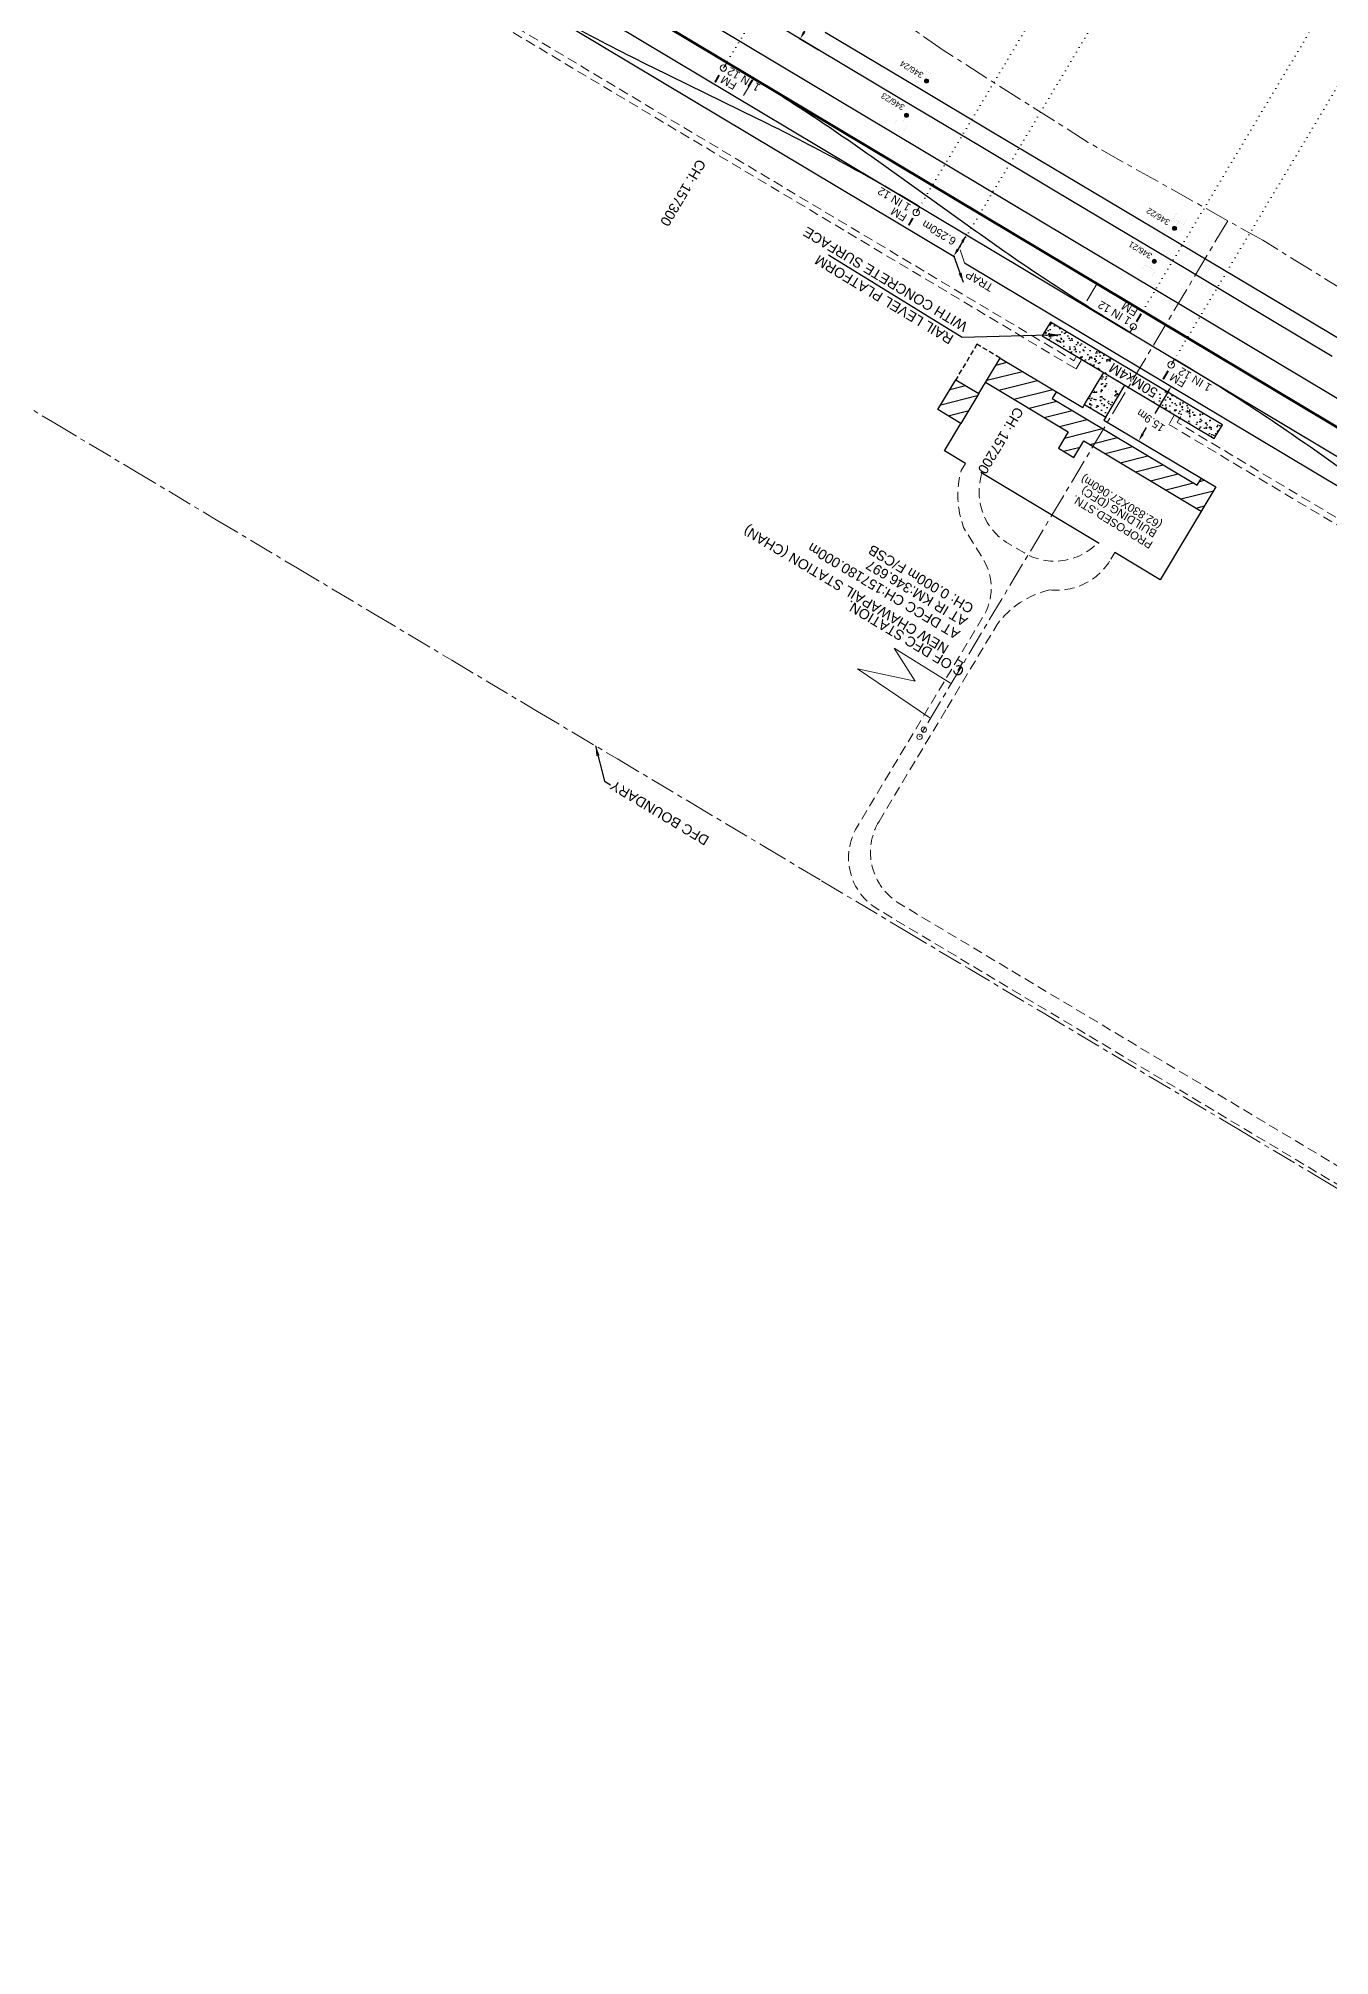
# Model space of a CAD drawing. Header units: metres. Extents: x 597821 to 610090, y 3402206 to 3407451.
# Drawn here: x 605227.2 to 605550.1, y 3404541.2 to 3405020.5 of the extents above; entities that cross this region are included whole.
import ezdxf
from ezdxf.enums import TextEntityAlignment as Align

# ---------------------------------------------------------------- set-up
doc = ezdxf.new("R2010")
doc.units = ezdxf.units.M
doc.header["$MEASUREMENT"] = 0
for name, pattern in [('CENTER', [2, 1.25, -0.25, 0.25, -0.25]), ('DASHED', [0.75, 0.5, -0.25]), ('DASHED2', [0.375, 0.25, -0.125]), ('DOT', [0.25, 0, -0.25])]:
    doc.linetypes.add(name, pattern=pattern)
doc.layers.get('Defpoints').update_dxf_attribs({"color": 5})
for name, color, linetype, lineweight in [('DFCC BOUNDARY', 6, 'CENTER', 0), ('Existing IR Track', 143, 'Continuous', 0), ("NEW CHAWAPAIL STN. SRJ's", 10, 'Continuous', 0), ('OHE MAST', 7, 'Continuous', 0), ('Proposed Chainage', 10, 'Continuous', 0), ('PROPOSED DFCC TRACK', 1, 'Continuous', 0), ('Text1', 7, 'Continuous', 0)]:
    doc.layers.add(name, color=color, linetype=linetype, lineweight=lineweight)
doc.layers.add('Existing Railway Boundary', color=7, linetype='CENTER')
doc.layers.add('PROPOSED FEATURES', color=10, linetype='Continuous')
doc.styles.add('ARIAL', font='arial.ttf')
doc.styles.get("Standard").update_dxf_attribs({"font": 'arial.ttf'})
doc.styles.add('Style-Arial', font='arial.ttf')
doc.dimstyles.new('DIM', dxfattribs={"dimtxt": 2.5, "dimasz": 2.5, "dimexe": 0.18, "dimexo": 0.0625, "dimgap": 0.09, "dimtad": 0, "dimtih": 1, "dimtoh": 1, "dimdec": 3, "dimzin": 0, "dimdsep": 46, "dimtxsty": 'Standard', "dimcen": 0.09, "dimadec": 0, "dimazin": 0, "dimtfac": 1, "dimtdec": 3, "dimtofl": 0, "dimtmove": 0, "dimatfit": 3, "dimfxl": 1, "dimtolj": 1, "dimtzin": 0, "dimarcsym": 0})
doc.dimstyles.new('ISO-25', dxfattribs={"dimtxt": 2.5, "dimasz": 2.5, "dimexe": 1.25, "dimexo": 0.625, "dimtad": 1, "dimtxsty": 'Standard', "dimcen": 2.5, "dimadec": 0, "dimazin": 0, "dimtfac": 1, "dimtmove": 0, "dimatfit": 3, "dimfxl": 1, "dimarcsym": 0})
doc.dimstyles.get("Standard").update_dxf_attribs({"dimtxt": 0.18, "dimasz": 0.18, "dimexe": 0.18, "dimexo": 0.0625, "dimgap": 0.09, "dimtad": 0, "dimtih": 1, "dimtoh": 1, "dimdec": 4, "dimzin": 0, "dimdsep": 46, "dimtxsty": 'Standard', "dimcen": 0.09, "dimadec": 0, "dimazin": 0, "dimtfac": 1, "dimtdec": 4, "dimtofl": 0, "dimtmove": 0, "dimatfit": 3, "dimfxl": 1, "dimtolj": 1, "dimtzin": 0, "dimarcsym": 0})
doc.dimstyles.new('Standard for ex', dxfattribs={"dimtxt": 0.18, "dimasz": 0.18, "dimexe": 0.18, "dimexo": 0.0625, "dimgap": 0.09, "dimtad": 0, "dimtih": 1, "dimtoh": 1, "dimdec": 4, "dimzin": 0, "dimdsep": 46, "dimtxsty": 'Standard', "dimcen": 0.09, "dimadec": 0, "dimazin": 0, "dimtfac": 1, "dimtdec": 4, "dimtofl": 0, "dimtmove": 0, "dimatfit": 3, "dimfxl": 1, "dimtolj": 1, "dimtzin": 0, "dimarcsym": 0})
pattern_1 = [(14.13767457210117, (0, 0), (-0.7632896683954133, 3.030348805355716), [])]

# ---------------------------------------------------------------- blocks, each defined once
blk = doc.blocks.new('OHE MAST')
h = blk.add_hatch(color=7)
h.dxf.hatch_style = 1
edge = h.paths.add_edge_path()
edge.add_arc((0, 0), 0.5143920608792591, 0, 360)
at = {"const_width": 0.01}
for points in [[(1.500000000116415, 3.5), (1.500000000116415, 2), (-1.499999999883585, 2), (-1.499999999883585, 3.5)], [(1.164153218269348e-10, 2), (0, 0)]]:
    blk.add_lwpolyline(points, dxfattribs=at)
blk.add_circle((0, 0), 0.5143920608792591)
blk = doc.blocks.new('*D574')
at = {"layer": 'Defpoints', "color": 0, "linetype": 'ByBlock', "ltscale": 0.5, "transparency": 16777216}
for p in [(8.672271691065994, -3.20208246191374), (8.672271691409108, -3.202082462118784), (0.5159385924122901, -16.85068057268268)]:
    blk.add_point(p, dxfattribs=at)
at = {"layer": 'PROPOSED FEATURES', "color": 0, "linetype": 'ByBlock', "lineweight": -2, "ltscale": 0.5, "transparency": 16777216}
for p, q in [((8.725921840871894, -3.23414351969112), (8.8267841228501, -3.294418308517636)), ((7.646317842532969, -4.918887255907594), (4.594105142082256, -10.02638151750326)), ((1.541892441631544, -15.13387577909892), (2.515083793572693, -13.50536239117548)), ((0.5695887422181904, -16.88274163046006), (0.6704510241963959, -16.94301641928658))]:
    blk.add_line(p, q, dxfattribs=at)
at = {"layer": 'PROPOSED FEATURES', "color": 0, "linetype": 'ByBlock', "ltscale": 0.5, "transparency": 16777216}
for points in [[(7.360183710234833, -4.747894947761569), (7.932451974831103, -5.089879564053617), (8.672271691409108, -3.202082462118784)], [(1.255758309333409, -14.96288347095289), (1.828026573929679, -15.30486808724494), (0.5159385927554041, -16.85068057288773)]]:
    blk.add_solid(points, dxfattribs=at)
at = {"layer": 'PROPOSED FEATURES', "color": 0, "linetype": 'ByBlock', "ltscale": 0.5, "transparency": 16777216, "insert": (3.554594467827474, -11.76587195433937), "char_height": 2, "attachment_point": 5, "rotation": 145}
blk.add_mtext('\\A1;15.9m', dxfattribs=at)
blk = doc.blocks.new('TRAP')
at = {"layer": 'PROPOSED DFCC TRACK', "linetype": 'Continuous', "lineweight": 13, "flags": 128}
for points in [[(-1.287603595177643, 0.7694653864018619), (-0.1523337474791333, -2.470901791937649)], [(1.287603595410474, -0.7694653873331845), (0.152333747711964, 2.470901791471988)]]:
    blk.add_lwpolyline(points, dxfattribs=at)
blk = doc.blocks.new('*D80')
at = {"layer": 'Defpoints', "color": 0, "transparency": 16777216}
for p in [(605431.5792999999, 3405032.9019), (605417.7076477215, 3405020.359487582), (605422.436925163, 3405017.544173313)]:
    blk.add_point(p, dxfattribs=at)
at = {"layer": 'Text1', "color": 0, "lineweight": -2, "transparency": 16777216}
for p, q in [((605431.4718910663, 3405032.96583998), (605426.7426136248, 3405035.781154248)), ((605425.8269828844, 3405033.998671331), (605422.865465394, 3405029.023795875)), ((605418.7306873954, 3405022.078030519), (605421.6922048861, 3405027.052905977)), ((605422.3295162295, 3405017.608113293), (605417.6002387879, 3405020.423427562))]:
    blk.add_line(p, q, dxfattribs=at)
at = {"layer": 'Text1', "color": 0, "transparency": 16777216}
for points in [[(605425.5405590616, 3405034.169177944), (605426.1134067071, 3405033.82816472), (605426.8500225584, 3405035.717214269)], [(605418.4442635726, 3405022.248537131), (605419.0171112181, 3405021.907523907), (605417.7076477215, 3405020.359487582)]]:
    blk.add_solid(points, dxfattribs=at)
at = {"layer": 'Text1', "color": 0, "lineweight": 0, "transparency": 16777216, "insert": (605422.2788351404, 3405028.038350925), "char_height": 2, "attachment_point": 5, "rotation": 149, "style": 'Style-Arial'}
blk.add_mtext('\\A1;17.873m', dxfattribs=at)
blk = doc.blocks.new('TerminatorOpen_0.5')
at = {"color": 0, "linetype": 'ByBlock', "lineweight": -2}
for q in [(-1, 0.25), (-1, 0), (-1, -0.25)]:
    blk.add_line((0, 0), q, dxfattribs=at)
blk = doc.blocks.new('*D563')
at = {"layer": 'Defpoints', "color": 0, "transparency": 16777216}
for p in [(605459.4758039997, 3404971.332963055), (605456.1209835736, 3404966.056819165), (605456.2696982087, 3404965.967948053)]:
    blk.add_point(p, dxfattribs=at)
at = {"layer": 'PROPOSED DFCC TRACK', "color": 0, "lineweight": -2, "transparency": 16777216}
for p, q in [((605458.3011355158, 3404969.705029374), (605457.1469374225, 3404967.773623959)), ((605459.3685037, 3404971.39708517), (605459.2197890652, 3404971.485956282)), ((605456.162397909, 3404966.032070168), (605456.0136832742, 3404966.12094128))]:
    blk.add_line(p, q, dxfattribs=at)
at = {"layer": 'PROPOSED DFCC TRACK', "color": 0, "transparency": 16777216}
for points in [[(605458.0150013836, 3404969.876021681), (605458.587269648, 3404969.534037065), (605459.3270893646, 3404971.421834167)], [(605456.8608032903, 3404967.944616267), (605457.4330715546, 3404967.60263165), (605456.1209835736, 3404966.056819165)]]:
    blk.add_solid(points, dxfattribs=at)
at = {"layer": 'PROPOSED DFCC TRACK', "color": 0, "lineweight": 0, "transparency": 16777216, "insert": (605452.4466093034, 3404971.932856278), "char_height": 2, "attachment_point": 5, "rotation": 149, "style": 'Style-Arial'}
blk.add_mtext('\\A1;6.250m', dxfattribs=at)
blk = doc.blocks.new('STN BLDG')
at = {"layer": 'PROPOSED FEATURES', "linetype": 'Continuous'}
h = blk.add_hatch(dxfattribs=at)
h.set_pattern_fill('AR-CONC', color=256, scale=0.5, angle=0.004858738365894522)
h.set_pattern_definition([(50.00485873836588, (-605301.1492237337, -3404935.506694415), (3.586327507322159, -0.3134565519460905), [0.3749999999999999, -4.124999999999999]), (355.0048587383659, (-605301.1492237337, -3404935.506694415), (-0.6940755987280128, 3.760901823730502), [0.3, -3.3]), (100.4563031983659, (-605300.8503631125, -3404935.532815792), (2.892251897294224, 3.447445233039516), [0.3187009599999998, -3.505710559999998]), (46.18905873836591, (-605301.1493085347, -3404934.506694419), (5.336276815158633, -0.8271438854259754), [0.562499999999999, -6.187499999999992]), (96.64049422836585, (-605300.7046189628, -3404934.575623244), (4.672896680498726, 4.870989287613609), [0.47805171, -5.258568799999999]), (351.1890227283659, (-605301.1493085347, -3404934.506694419), (4.672896677401664, 4.870989285090546), [0.45, -4.950000005]), (21.00485873836589, (-605300.6492873362, -3404934.756652018), (2.984705962247355, -2.012841354567863), [0.3749999999999997, -4.124999999999995]), (326.0048587383659, (-605300.6492873362, -3404934.756652018), (1.216269188054444, 3.625853379092768), [0.3, -3.3]), (71.45630347836588, (-605300.4005618411, -3404934.924388796), (4.200975113752105, 1.613012016646004), [0.31870095, -3.50571056]), (37.5048587383659, (-605301.1492237337, -3404935.506694415), (0.06065812773951604, 1.664474419010138), [0, -3.26, 0, -3.35, 0, -3.3125]), (7.504858738365894, (-605301.1492237337, -3404935.506694415), (1.315180449979119, 1.972170095096445), [0, -1.91, 0, -3.185, 0, -1.2625]), (327.5048587383659, (-605302.2642237297, -3404935.506788968), (2.669121734641323, -0.1125480149327321), [0, -1.25, 0, -3.9, 0, -5.175]), (317.5048587383659, (-605302.7642237279, -3404935.506831369), (2.915888391223438, 0.5007721836607839), [0, -1.624999999999999, 0, -2.589999999999998, 0, -3.674999999999998])])
h.paths.add_polyline_path([(-21.51431295624934, 12.85536146257073), (-23.5659294744255, 9.421577880624682), (19.3563652636949, -16.2236285796389), (20.44736985943746, -14.54816606733948), (21.51396303984802, -12.85597352590412)])
h.paths.add_polyline_path([(6.473904853803106, -3.857423853129148), (-6.086484130704775, 3.718597379047424), (-8.06427354819607, 0.4395933132618666), (4.496115436428227, -7.136427917983383)], flags=17)
at = {"layer": 'PROPOSED FEATURES', "ltscale": 0.2}
h = blk.add_hatch(dxfattribs=at)
h.set_pattern_fill('ANSI31', color=10, scale=25, angle=-30.86232542789883)
h.set_pattern_definition(pattern_1)
h.paths.add_polyline_path([(-17.07300527417101, -14.56425654282793), (-19.53914963791613, -18.69103911565617), (-15.67587510275189, -20.99971241271123), (-13.20970485266298, -16.87288652081043), (16.17294544214383, -34.43180951103568), (19.79456252895761, -28.37148858979344), (16.19356447446626, -26.21955039165914), (15.16761062468868, -27.93635518569499), (-21.08701460575685, -6.270774777512997), (-20.06106075644493, -4.553969984408468), (-34.13886006514076, 3.858851577620953), (-37.76047715242021, -2.201469344552606)])
at = {"layer": 'PROPOSED FEATURES', "linetype": 'Continuous'}
h = blk.add_hatch(dxfattribs=at)
h.set_pattern_fill('AR-CONC', color=256, scale=0.5, angle=0.004858738365894522)
h.set_pattern_definition([(50.0048587383659, (-605501.8466498328, -3404936.750969438), (3.586327507322159, -0.3134565519460905), [0.375, -4.125]), (355.0048587383659, (-605501.8466498328, -3404936.750969438), (-0.6940755987280128, 3.760901823730502), [0.3, -3.3]), (100.4563031983659, (-605501.5477892116, -3404936.777090815), (2.892251897294224, 3.447445233039516), [0.3187009599999999, -3.505710559999999]), (46.18905873836589, (-605501.8467346338, -3404935.750969442), (5.336276815158633, -0.8271438854259754), [0.5625, -6.1875]), (96.64049422836585, (-605501.4020450619, -3404935.819898267), (4.672896680498726, 4.870989287613609), [0.47805171, -5.258568799999999]), (351.1890227283659, (-605501.8467346338, -3404935.750969442), (4.672896677401664, 4.870989285090546), [0.45, -4.950000005]), (21.00485873836589, (-605501.3467134354, -3404936.00092704), (2.984705962247355, -2.012841354567863), [0.3749999999999997, -4.124999999999995]), (326.0048587383659, (-605501.3467134354, -3404936.00092704), (1.216269188054444, 3.625853379092768), [0.3, -3.3]), (71.45630347836588, (-605501.0979879402, -3404936.168663819), (4.200975113752105, 1.613012016646004), [0.31870095, -3.50571056]), (37.5048587383659, (-605501.8466498328, -3404936.750969438), (0.06065812773951604, 1.664474419010138), [0, -3.26, 0, -3.35, 0, -3.3125]), (7.504858738365894, (-605501.8466498328, -3404936.750969438), (1.315180449979119, 1.972170095096445), [0, -1.91, 0, -3.185, 0, -1.2625]), (327.5048587383659, (-605502.9616498288, -3404936.751063991), (2.669121734641323, -0.1125480149327321), [0, -1.25, 0, -3.9, 0, -5.175]), (317.5048587383659, (-605503.461649827, -3404936.751106392), (2.915888391223438, 0.5007721836607839), [0, -1.624999999999999, 0, -2.589999999999997, 0, -3.674999999999997])])
h.paths.add_polyline_path([(-2.928761537419632, -2.909426819067448), (-8.219580193865113, 0.2519134343601763), (-12.98968306917232, -7.731330146547407), (-7.699052057461813, -10.89298444241285)])
at = {"layer": 'PROPOSED FEATURES', "ltscale": 0.2}
h = blk.add_hatch(dxfattribs=at)
h.set_pattern_fill('ANSI31', color=10, scale=25, angle=-30.86232542789883)
h.set_pattern_definition(pattern_1)
h.paths.add_polyline_path([(-49.68814571562689, -9.041424741968513), (-44.00981386029162, -12.43476709863171), (-39.55192225670908, -4.975045901257545), (-45.23025411274284, -1.58170354552567)])
at = {"layer": 'PROPOSED FEATURES', "linetype": 'Continuous', "flags": 128}
blk.add_lwpolyline([(-21.51366002915893, 12.85645426437259), (-23.5659294744255, 9.421577880624682), (19.3810796898324, -16.23987787077203), (21.51366002915893, -12.85645426437259)], close=True, dxfattribs=at)
at = {"layer": 'PROPOSED FEATURES', "color": 1, "linetype": 'DASHED2', "ltscale": 5}
blk.add_lwpolyline([(-34.13886006514076, 3.858851577620953), (-39.91590819589328, 7.311186278238893), (-45.23025411274284, -1.58170354552567)], dxfattribs=at)
at = {"layer": 'PROPOSED FEATURES', "color": 1}
for points in [[(-42.79670411348343, -22.49094179552048), (-48.02001564262901, -19.36951728118584), (-43.91109758394305, -12.4937594444491), (-49.68814571562689, -9.041424741968513), (-45.23025411274284, -1.58170354552567), (-39.45320598233957, -5.034038248471916), (-34.13886006514076, 3.858851577620953), (-13.45136230124626, -8.503892304841429), (-12.98968306917232, -7.731330146547407), (-7.699052057461813, -10.89298444241285), (-8.160731289885007, -11.66554659884423), (19.79456252895761, -28.37148858979344), (5.913406952284276, -51.59985744813457), (-5.46986723318696, -44.79727045213804)], [(-39.45320598233957, -5.034038248471916), (-43.91109758394305, -12.4937594444491)], [(-9.33267801871989, -42.48887429293245), (-38.93389332725201, -24.79933795565739)]]:
    blk.add_lwpolyline(points, dxfattribs=at)
at = {"layer": 'PROPOSED FEATURES', "linetype": 'Continuous', "flags": 128}
for points in [[(-12.98968306917232, -7.731330146547407), (-8.219580193865113, 0.2519134343601763)], [(-7.699052057461813, -10.89298444241285), (-2.928761537303217, -2.909426819067448)]]:
    blk.add_lwpolyline(points, dxfattribs=at)
at = {"layer": 'PROPOSED FEATURES', "color": 1, "lineweight": 25}
for points in [[(-37.76047715242021, -2.201469344552606), (-17.07300527417101, -14.56425654282793), (-19.53914963791613, -18.69103911565617), (-15.67587510275189, -20.99971241271123), (-13.20970485266298, -16.87288652081043), (16.17294544214383, -34.43180951103568)], [(-20.06106075644493, -4.553969984408468), (-21.08701460575685, -6.270774777512997), (15.16761062468868, -27.93635518569499), (16.19356447469909, -26.21955039165914)]]:
    blk.add_lwpolyline(points, dxfattribs=at)
at = {"layer": 'PROPOSED FEATURES', "lineweight": 13}
blk.add_text('50Mx4M', height=2.499999999999999, rotation=148.9029761353402, dxfattribs=at).set_placement((-0.8046418336452916, -1.724612170364708), align=Align.MIDDLE_CENTER)
at = {"layer": 'PROPOSED FEATURES', "style": 'ARIAL'}
for s, p in [('(62.830X27.060m)', (6.585720071232082, -37.29264972998109)), ('BUILDING (DFC)', (5.287456317367323, -39.42430602049877)), ('PROPOSED.STN.', (4.250228903107907, -42.24786085277339))]:
    blk.add_text(s, height=2, rotation=148.6150292341447, dxfattribs=at).set_placement(p)
at = {"layer": 'PROPOSED FEATURES', "color": 10, "linetype": 'ByBlock', "ltscale": 0.5}
dim = blk.add_linear_dim(base=(8.672271691409108, -3.202082462118784), p1=(0.5159385924122892, -16.85068057268268), p2=(8.672271691065994, -3.20208246191374), angle=59.137674576940775, text='15.9m', dimstyle='DIM', override={"dimtxt": 2, "dimasz": 2, "dimgap": 1, "dimpost": ' m'}, dxfattribs=at)
dim.commit()
dim.dimension.update_dxf_attribs({"geometry": '*D574', "text_midpoint": (3.554594467827474, -11.76587195433937), "dimtype": 161, "text_rotation": 145})

msp = doc.modelspace()

# ---------------------------------------------------------------- linework, layer by layer
at = {"layer": 'DFCC BOUNDARY', "lineweight": 20, "ltscale": 5}
msp.add_lwpolyline([(605211.0585043428, 3404936.436402925), (605231.3783375303, 3404924.291400459), (605251.2488540638, 3404912.414968947), (605271.7307359455, 3404900.186073823), (605292.0638242245, 3404888.046040267), (605311.1520869803, 3404876.661163782), (605330.6322653457, 3404865.04375331), (605352.077138258, 3404852.249147394), (605372.0162093097, 3404840.372659634), (605390.4414186147, 3404829.398504859), (605408.7354614292, 3404818.485611926), (605423.0512164176, 3404809.945851884), (605443.9372946885, 3404797.483711907), (605459.7125788392, 3404788.071045929), (605478.4762297295, 3404776.880985721), (605496.3418938188, 3404766.226456644), (605513.8736497404, 3404755.781782851), (605527.4159469587, 3404747.713852458), (605546.7866634807, 3404736.143178404), (605562.0369718507, 3404727.033739516)], dxfattribs=at)
at = {"layer": 'Existing IR Track', "color": 0, "lineweight": 25, "flags": 128}
for points in [[(605550.7626345848, 3404941.021681752), (605535.0215159238, 3404950.413967314), (605514.135442025, 3404962.876104682), (605499.8035413586, 3404971.425497243), (605481.5093024347, 3404982.338507161), (605462.9804027696, 3404993.374468388), (605443.0448258935, 3405005.248874935), (605421.7117821078, 3405017.976815646), (605402.2023700068, 3405029.611664061)], [(605565.588914378, 3404937.557096806), (605537.3916238361, 3404954.37300456), (605516.3788336976, 3404966.912631955), (605502.1739285435, 3404975.384730174), (605483.8076249035, 3404986.338819839), (605465.3593256162, 3404997.34759946), (605446.8181555566, 3405008.411778538), (605424.0210064787, 3405021.972211677)]]:
    msp.add_lwpolyline(points, dxfattribs=at)
at = {"layer": 'Existing Railway Boundary', "color": 36, "lineweight": 20, "ltscale": 5}
msp.add_lwpolyline([(606482.6553, 3404400.5033), (606440.6404, 3404426.8266), (606340.4529, 3404482.426), (606297.1799, 3404510.4319), (606276.2582, 3404522.8992), (606232.5979, 3404548.0483), (606232.5409, 3404548.294), (606158.8351, 3404591.7532), (606096.7448, 3404628.7817), (606034.9065, 3404665.7185), (605992.5296, 3404692.0896), (605873.4399, 3404765.0797), (605830.0802, 3404788.14), (605815.1712, 3404797.4287), (605770.8509, 3404825.609), (605693.0181, 3404873.5817), (605649.4918, 3404897.9326), (605605.2802, 3404925.7801), (605533.3998, 3404970.0357), (605489.7388, 3404994.5143), (605453.7088, 3405017.4089), (605431.5793, 3405032.9019)], dxfattribs=at)
at = {"layer": "NEW CHAWAPAIL STN. SRJ's", "linetype": 'DOT', "lineweight": 13, "ltscale": 5, "flags": 128}
for points in [[(605441.1115646104, 3405084.32792397), (605399.3938627911, 3405014.518594302)], [(605492.5296712496, 3405053.583575109), (605447.6040992182, 3404978.42743367)], [(605504.124731092, 3405046.026210237), (605456.2696984283, 3404965.967947424)], [(605503.3959358127, 3404952.367482244), (605545.1082661422, 3405022.145337304)], [(605556.265908047, 3405015.473865762), (605511.3490611423, 3404940.3337673)]]:
    msp.add_lwpolyline(points, dxfattribs=at)
at = {"layer": "NEW CHAWAPAIL STN. SRJ's", "linetype": 'CENTER', "lineweight": 15, "ltscale": 5}
msp.add_lwpolyline([(605524.6631434304, 3404974.93504843), (605447.5639939199, 3404845.919313848)], dxfattribs=at)
at = {"layer": "NEW CHAWAPAIL STN. SRJ's", "lineweight": 15}
msp.add_lwpolyline([(605450.1547882098, 3404850.676198717), (605432.0557328031, 3404862.906675622), (605446.4767828658, 3404859.834593684), (605441.2208711697, 3404868.083279163), (605455.3359395062, 3404859.363810233)], dxfattribs=at)
at = {"layer": "NEW CHAWAPAIL STN. SRJ's"}
for centre in [(605448.6516626832, 3404847.704896071), (605447.5791886662, 3404845.910245624)]:
    msp.add_circle(centre, 0.6717033769174582, dxfattribs=at)
at = {"layer": 'Proposed Chainage', "lineweight": 0, "flags": 128}
for points in [[(605403.556188801, 3405006.206435315), (605406.1210734234, 3405010.4984473)], [(605489.3964284877, 3404954.908742867), (605491.9613131102, 3404959.200754851)]]:
    msp.add_lwpolyline(points, dxfattribs=at)
at = {"layer": 'PROPOSED DFCC TRACK', "color": 1, "linetype": 'Continuous', "lineweight": 50, "flags": 128}
msp.add_lwpolyline([(607347.5156363596, 3403829.652561996), (607112.5570009478, 3403985.937104825), (607107.352853635, 3403989.398292398), (607102.1476664604, 3403992.857825532), (607096.9403178355, 3403996.314104175), (607091.7297308642, 3403999.765498568), (607086.5148332583, 3404003.210375964), (607081.2945589056, 3404006.647099667), (607076.0678494605, 3404010.074028129), (607070.833614063, 3404013.489541366, 0.007076585936924948), (607010.9854822498, 3404051.245420984), (607005.6488677035, 3404054.498649542), (607000.305191482, 3404057.740169981), (606994.955445912, 3404060.971664443), (606989.6006567841, 3404064.194795018), (606984.2418421627, 3404067.411228711), (606978.8800138923, 3404070.622636401), (606973.5161791323, 3404073.83069184), (606968.1512989894, 3404077.037096325), (604380.3622506693, 3405623.48672422)], format="xyb", dxfattribs=at)
at = {"layer": 'PROPOSED DFCC TRACK', "linetype": 'Continuous', "lineweight": 25, "flags": 128}
for points in [[(604464.4414979846, 3405565.960424349), (606726.550905424, 3404214.135300278)], [(604523.439440367, 3405545.26548792), (606270.5801748177, 3404501.183034458)], [(604576.4072417947, 3405491.769295412), (605456.2696982084, 3404965.967948052)], [(605458.8449057763, 3404964.429017053), (606618.4737788187, 3404271.440676161)]]:
    msp.add_lwpolyline(points, dxfattribs=at)
at = {"layer": 'PROPOSED DFCC TRACK', "color": 5, "linetype": 'DASHED', "lineweight": 13, "ltscale": 5}
for points in [[(604451.8753868473, 3405558.034217502), (605486.1985273394, 3404939.927947695), (605486.8647443269, 3404941.042778074)], [(604451.1059214605, 3405556.746613906), (605486.716665548, 3404937.870878713), (605488.1523479221, 3404940.273312687)]]:
    msp.add_lwpolyline(points, dxfattribs=at)
at = {"layer": 'PROPOSED DFCC TRACK', "linetype": 'Continuous', "lineweight": 25}
for points in [[(605447.6040992173, 3404978.427433671, 0.02078913486259421), (605407.0550744702, 3405000.425902679), (605380.9323610736, 3405013.22256107, -0.02078909214059802), (605340.3834262559, 3405035.220997209)], [(605500.1917245513, 3404947.001217952, -0.02078913486259421), (605461.6096461366, 3404972.291122496), (605437.9653040926, 3404989.235021411, 0.02078909214059802), (605399.3832972258, 3405014.524862327)], [(605612.1571471917, 3404872.809610264, -0.02078913486259421), (605573.575197163, 3404898.099710672), (605549.930941136, 3404915.04372962, 0.02078909214059802), (605511.3490626549, 3404940.333766398)]]:
    msp.add_lwpolyline(points, format="xyb", dxfattribs=at)
at = {"layer": 'PROPOSED DFCC TRACK', "linetype": 'Continuous', "lineweight": 0, "const_width": 0.5, "flags": 128}
for points in [[(605396.442987119, 3405009.510265242), (605397.4613673897, 3405011.327642148)], [(605444.8799787037, 3404973.782089262), (605445.8983589744, 3404975.599466168)], [(605501.8176468376, 3404949.669207261), (605503.0036253368, 3404951.6899524)], [(605508.4772274271, 3404935.286756264), (605509.7374816458, 3404937.402544098)]]:
    msp.add_lwpolyline(points, dxfattribs=at)
at = {"layer": 'PROPOSED DFCC TRACK', "color": 10, "linetype": 'Continuous', "lineweight": 13, "flags": 128}
for points in [[(605398.528355842, 3405013.094225519), (605399.3833173827, 3405014.52489618)], [(605446.7491375839, 3404976.996762853), (605447.6040991246, 3404978.427433514)], [(605501.0447915916, 3404948.433137938), (605500.1898300507, 3404947.002467277)], [(605510.4940996638, 3404938.9030966), (605511.3490612046, 3404940.333767262)]]:
    msp.add_lwpolyline(points, dxfattribs=at)
at = {"layer": 'PROPOSED DFCC TRACK', "color": 5, "linetype": 'DASHED', "lineweight": 13, "ltscale": 5}
for points in [[(605511.3561019589, 3404926.4103262), (605509.9188962721, 3404924.005343154), (605634.6144777383, 3404849.487895266, -0.007547947463286981), (605658.775647504, 3404833.810307111), (605685.3874161545, 3404813.581957893, 0.01589181530957414), (605714.7744951337, 3404793.905292339, 0.004894739307154452), (605724.1889456682, 3404788.153449708), (605733.5557665778, 3404782.555884977)], [(605734.3252319647, 3404783.843488572), (605724.9584110548, 3404789.441053303, -0.004894739307159843), (605715.5690211694, 3404795.177584907, -0.01589181530965658), (605686.2611526457, 3404814.801213627), (605665.8120135443, 3404830.844405887, 0.02274937118077336), (605635.3837974763, 3404850.7755859), (605511.9759652542, 3404924.523481362), (605512.6437055541, 3404925.640860813)]]:
    msp.add_lwpolyline(points, format="xyb", dxfattribs=at)
at = {"layer": 'PROPOSED DFCC TRACK', "color": 10, "linetype": 'DASHED', "lineweight": 13, "ltscale": 5, "flags": 128}
msp.add_lwpolyline([(605459.04994572, 3404914.260027642), (605457.9899531279, 3404912.486263291, 0.157624352612463), (605458.598561041, 3404898.277271615), (605463.5348936096, 3404890.248789684, -0.2842922852010918), (605463.3702620113, 3404875.757335214), (605450.4187174654, 3404854.166374916), (605431.963632057, 3404823.400699444, 0.4144608732056644), (605437.1215775808, 3404802.814890446), (605650.9589636249, 3404674.787867358), (605748.3181602206, 3404616.524769271), (605769.5518635157, 3404603.746091202)], format="xyb", dxfattribs=at)
at = {"layer": 'PROPOSED DFCC TRACK', "color": 10, "linetype": 'DASHED', "lineweight": 13, "ltscale": 5}
msp.add_lwpolyline([(605677.7918559908, 3404689.24199068), (605674.1125353009, 3404683.085110032, -0.4143946927397083), (605653.5338846928, 3404677.908488614), (605653.0129941995, 3404678.220207434), (605442.6112898077, 3404804.190246878, -0.4144594403301569), (605437.4533065752, 3404824.775992967), (605454.4647913795, 3404853.135418594), (605466.9680480309, 3404873.979288558, -0.1805907218621567), (605480.1180655342, 3404882.622049796, 0.2942231451365842), (605495.4128533675, 3404890.30312444), (605496.3767825996, 3404891.953698986)], format="xyb", dxfattribs=at)
at = {"layer": 'PROPOSED DFCC TRACK', "color": 10, "linetype": 'Continuous', "lineweight": 13}
for centre in [(605398.528355842, 3405013.094225519), (605446.7491375839, 3404976.996762853), (605501.0447915916, 3404948.433137938), (605510.4940996638, 3404938.9030966)]:
    msp.add_circle(centre, 0.7999999999999999, dxfattribs=at)
at = {"layer": 'PROPOSED FEATURES', "color": 10, "linetype": 'DASHED', "lineweight": 13, "ltscale": 5, "flags": 128}
msp.add_lwpolyline([(605463.2008966246, 3404911.779440407, 0.3534131567897786), (605469.8908173101, 3404894.156127947), (605473.7912453552, 3404891.878292846, 0.3468814201191099), (605492.1890161099, 3404894.456287028, 0.3468814201191099)], format="xyb", dxfattribs=at)

# ---------------------------------------------------------------- block references
at = {"color": 2}
msp.add_blockref('TRAP', (605457.557302181, 3404965.19848244), dxfattribs=at)
at = {"color": 1}
msp.add_blockref('STN BLDG', (605501.8466498328, 3404936.750969438), dxfattribs=at)
at = {"layer": 'OHE MAST', "lineweight": 20}
for p, rotation in [((605449.3082, 3405009.8695), 329.0208306544455), ((605444.3045, 3405001.2854), 149.0208306544456), ((605511.3185, 3404973.0473), 329.0208306544455), ((605506.2801, 3404964.7646), 149.0208306544456)]:
    msp.add_blockref('OHE MAST', p, dxfattribs=dict(at, rotation=rotation))

# ---------------------------------------------------------------- texts
at = {"layer": 'DFCC BOUNDARY', "linetype": 'Continuous', "ltscale": 5}
msp.add_text('DFC BOUNDARY', height=2.5, rotation=149, dxfattribs=at).set_placement((605395.2072386218, 3404820.75928517, 306.858171163935))
at = {"layer": "NEW CHAWAPAIL STN. SRJ's", "lineweight": 13, "style": 'ARIAL'}
for s, p in [('WITH CONCRETE SURFACE', (605439.0263778388, 3404960.299599505)), ('RAIL LEVEL PLATFORM', (605438.7199137534, 3404955.200218892))]:
    msp.add_text(s, height=2.5, rotation=148.8981173969738, dxfattribs=at).set_placement(p, align=Align.MIDDLE_CENTER)
at = {"layer": "NEW CHAWAPAIL STN. SRJ's", "char_height": 2.5, "attachment_point": 7, "rotation": 149.1571712937168, "line_spacing_factor": 0.6, "style": 'ARIAL'}
for s, insert in [('NEW CHAWAPAIL STATION (CHAN)', (605455.5398255539, 3404869.286505433)), ('AT DFCC CH:157180.000m', (605457.967896155, 3404872.298143784)), ('CH: 0.000m F/CSB', (605461.4021669407, 3404878.756589336)), ('C OF DFC STATION.', (605459.0728055759, 3404862.981102614)), ('L', (605458.8182214486, 3404864.389521956))]:
    msp.add_mtext(s, dxfattribs=dict(at, insert=insert))
at = {"layer": "NEW CHAWAPAIL STN. SRJ's", "color": 7, "insert": (605459.8643306434, 3404875.545741943), "char_height": 2.5, "attachment_point": 7, "rotation": 149.1571712937168, "line_spacing_factor": 0.6, "style": 'ARIAL'}
msp.add_mtext('AT IR KM:346.697', dxfattribs=at)
at = {"layer": 'OHE MAST', "style": 'ARIAL'}
for s, p in [('346/24', (605448.7440651058, 3405011.757799464)), ('346/23', (605444.046426741, 3405003.708887755)), ('346/22', (605510.3643140408, 3404974.980113081)), ('346/21', (605505.9058782088, 3404966.57904753))]:
    msp.add_text(s, height=1.5, rotation=149, dxfattribs=at).set_placement(p)
at = {"layer": 'Proposed Chainage', "lineweight": 0, "char_height": 2.500000000000002, "attachment_point": 4, "rotation": 239.13767457397296, "line_spacing_factor": 0.6, "style": 'Style-Arial'}
for s, insert in [('CH: 157300', (605393.2236356635, 3404989.912484402)), ('CH: 157200', (605472.6409223527, 3404927.989704206))]:
    msp.add_mtext(s, dxfattribs=dict(at, insert=insert))
at = {"layer": 'PROPOSED DFCC TRACK', "color": 10, "linetype": 'Continuous', "lineweight": 13, "style": 'ARIAL'}
msp.add_text('TRAP ', height=2, rotation=149.137674573973, dxfattribs=at).set_placement((605466.2438217571, 3404958.791970028))
at = {"layer": 'PROPOSED DFCC TRACK', "color": 10, "linetype": 'Continuous', "lineweight": 13, "char_height": 2, "attachment_point": 4, "line_spacing_factor": 0.6003599999999999, "style": 'ARIAL'}
for s, insert, rotation in [('1 IN 12', (605407.5018952247, 3405007.946755564), 149.13767457674012), ('FM', (605401.5765846118, 3405008.382049755), 149.13767457397296), ('1 IN 12', (605445.1014088143, 3404977.995416566), 149.13767457397296), ('FM', (605444.1272479845, 3404975.478636175), 149.13767457397296), ('1 IN 12', (605500.1759917764, 3404949.574673343), 149.13767457674012), ('FM', (605501.8197370156, 3404951.749358986), 149.13767457397296), ('FM', (605513.8800557713, 3404934.003850717), 149.13767457397296), ('1 IN 12', (605520.321276146, 3404932.923216581), 149.13767457674012)]:
    msp.add_mtext(s, dxfattribs=dict(at, insert=insert, rotation=rotation))

# ---------------------------------------------------------------- dimensions: what is measured, and where the dimension line sits
at = {"layer": 'PROPOSED DFCC TRACK', "color": 10, "lineweight": 0}
dim = msp.add_linear_dim(base=(605456.1209835736, 3404966.056819165), p1=(605459.4758039997, 3404971.332963055), p2=(605456.2696982084, 3404965.967948052), angle=239.1376745754019, dimstyle='Standard', override={"dimtxt": 2, "dimasz": 2, "dimexe": 0.125, "dimexo": 0.125, "dimgap": 0.125, "dimtad": 1, "dimtih": 0, "dimtoh": 0, "dimdec": 3, "dimzin": 3, "dimpost": 'm', "dimtxsty": 'Style-Arial', "dimsah": 1, "dimadec": 4, "dimazin": 3, "dimtmove": 2, "dimatfit": 1, "dimldrblk": 'TerminatorOpen_0.5', "dimfrac": 2, "dimtzin": 11}, dxfattribs=at)
dim.commit()
dim.dimension.update_dxf_attribs({"geometry": '*D563', "text_midpoint": (605452.4466093034, 3404971.932856278), "dimtype": 161, "text_rotation": 149})
at = {"layer": 'Text1', "color": 0, "lineweight": 0}
dim = msp.add_aligned_dim(p1=(605431.5792999999, 3405032.901899999), p2=(605422.4369251631, 3405017.544173313), distance=-5.5038222676623105, dimstyle='Standard', override={"dimtxt": 2, "dimasz": 2, "dimexe": 0.125, "dimexo": 0.125, "dimgap": 0.125, "dimtad": 1, "dimtih": 0, "dimtoh": 0, "dimdec": 3, "dimzin": 3, "dimpost": 'm', "dimtxsty": 'Style-Arial', "dimsah": 1, "dimadec": 4, "dimazin": 3, "dimtmove": 2, "dimatfit": 1, "dimldrblk": 'TerminatorOpen_0.5', "dimfrac": 2, "dimtzin": 11}, dxfattribs=at)
dim.commit()
dim.dimension.update_dxf_attribs({"geometry": '*D80', "text_midpoint": (605422.2788351404, 3405028.038350925), "text_rotation": 149})

# ---------------------------------------------------------------- leaders
at = {"color": 1, "lineweight": 13}
msp.add_leader([(605458.5483701549, 3404959.464003871), (605456.2696984283, 3404965.967947424)], dimstyle='Standard for ex', override={"dimasz": 2.5, "dimgap": 0.09, "dimtad": 0}, dxfattribs=at)
at = {"layer": 'DFCC BOUNDARY', "linetype": 'Continuous', "lineweight": 0, "ltscale": 5}
msp.add_leader([(605366.5612370931, 3404843.621908426), (605368.7888464134, 3404834.795474699), (605370.2684012562, 3404833.904214132)], dimstyle='ISO-25', override={"dimtxt": 3, "dimasz": 2.5, "dimgap": 0.625, "dimtad": 0, "dimdec": 3, "dimzin": 2, "dimtdec": 3}, dxfattribs=at)
at = {"layer": "NEW CHAWAPAIL STN. SRJ's", "lineweight": 13}
msp.add_leader([(605482.8309942854, 3404946.366650617), (605458.2538844959, 3404945.747920719), (605424.8430461661, 3404966.327181317)], dimstyle='Standard', override={"dimasz": 3, "dimgap": 0.25}, dxfattribs=at)

doc.saveas('drawing.dxf')
